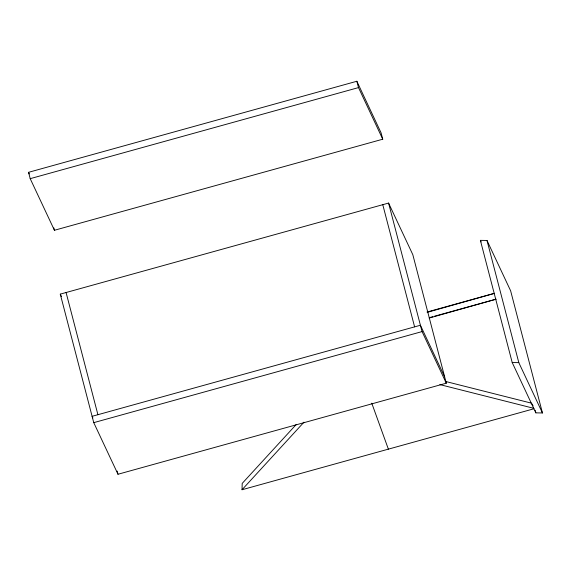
<?xml version="1.0" encoding="UTF-8"?>
<svg xmlns="http://www.w3.org/2000/svg" width="571" height="571" viewBox="0 0 571 571"><rect width="100%" height="100%" fill="white"/><g stroke="black" fill="none" stroke-linecap="round" stroke-linejoin="round"><path stroke-width="0.86" d="M533.856 408.793L242.025 489.74L242.197 483.416L296.328 424.381M242.025 489.74L303.979 422.169M427.615 312.23L494.565 293.337M429.171 318.061L496.113 299.175L434.51 316.22M28.55 172.321L356.854 81.26L381.093 132.879L382.741 139.21L54.438 230.27L30.199 178.659L28.55 172.321L29.307 173.934M30.199 178.659L358.502 87.599L382.741 139.21M60.276 294.129L388.587 203.069L412.819 254.687L446.294 383.198L117.99 474.258L93.751 422.647L60.276 294.129L61.418 296.549M426.987 312.037L494.593 293.287M429.378 317.647L432.797 316.698M93.751 422.647L422.062 331.587L446.294 383.198M480.382 240.355L486.992 240.462L510.624 290.789L542.45 412.969L535.834 412.854L512.208 362.535L480.382 240.355L481.132 241.954M512.208 362.535L518.818 362.642L542.45 412.969M445.266 381.385L531.501 403.176L533.107 405.867M439.848 384.59L533.849 408.336M444.645 376.867L420.413 325.256L92.102 416.316L92.859 417.929M371.764 403.197L388.373 449.149M535.163 410.278L535.834 412.854M486.992 240.462L518.818 362.642M356.854 81.26L358.502 87.599M388.587 203.069L422.062 331.587M382.777 204.682L414.603 326.862M53.817 227.893L54.438 230.27M117.162 471.089L117.99 474.258M66.086 292.523L97.912 414.703"/></g></svg>
